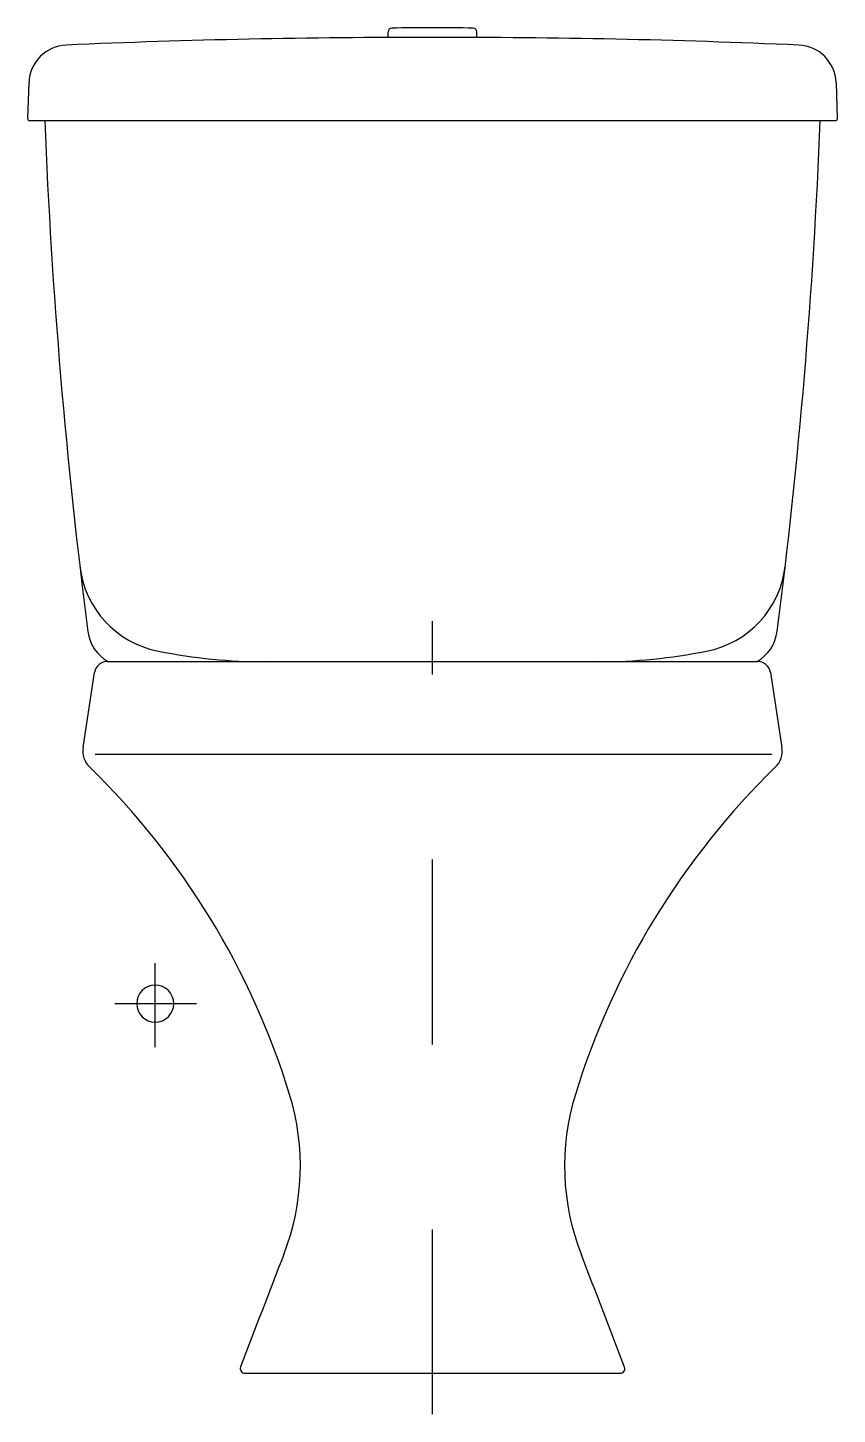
# Model space of a CAD drawing. Extents: x -991.336 to -990.899, y 808.977 to 809.727.
import ezdxf

# ---------------------------------------------------------------- set-up
doc = ezdxf.new("R2010")
doc.units = 0
doc.header["$LTSCALE"] = 0.2
doc.header["$MEASUREMENT"] = 0
doc.linetypes.add('AXES', pattern=[0.54, 0.3, -0.08, 0.08, -0.08])
doc.linetypes.add('CONTINU', pattern=[0])
doc.layers.get('0').update_dxf_attribs({"linetype": 'CONTINUOUS'})
doc.layers.add('DECA_EIXOS', color=5, linetype='AXES')

msp = doc.modelspace()

# ---------------------------------------------------------------- linework, layer by layer
at = {"linetype": 'CONTINU'}
for points in [[(-991.13947, 809.7266, 0.4082), (-991.14143, 809.7246)], [(-991.09541, 809.7266, 0.010348), (-991.13947, 809.7266)], [(-991.09345, 809.7246, 0.408185), (-991.09541, 809.7266)], [(-991.31555, 809.71744, 0.391367), (-991.33566, 809.6972)], [(-991.11744, 809.72158, 0.011392), (-991.31555, 809.71744)], [(-990.91928, 809.71743, 0.011396), (-991.11744, 809.72158)], [(-990.89922, 809.6972, 0.391368), (-990.91928, 809.71743)], [(-991.33635, 809.67767, 0.437148), (-991.33534, 809.67661)], [(-991.32714, 809.67661, 0.022376), (-991.30381, 809.4004)], [(-990.93106, 809.40047, 0.022376), (-990.90775, 809.67661)], [(-990.89956, 809.67661, 0.435571), (-990.89854, 809.67765)], [(-991.30819, 809.4357, 0.327752), (-991.26566, 809.38968)], [(-990.96923, 809.38968, 0.327012), (-990.92671, 809.43558)], [(-991.30381, 809.4004, 0.24055), (-991.29295, 809.38418)], [(-990.94193, 809.38418, 0.23944), (-990.93106, 809.40047)], [(-991.26566, 809.38968, 0.04885), (-991.20748, 809.38399)], [(-991.0274, 809.38399, 0.04885), (-990.96923, 809.38968)], [(-991.29295, 809.38418, 0.369689), (-991.30026, 809.37818)], [(-990.93463, 809.37818, 0.36971), (-990.94193, 809.38418)], [(-991.30644, 809.33756, 0.242079), (-991.30282, 809.32691)], [(-990.93208, 809.3269, 0.244711), (-990.92846, 809.33768)], [(-991.19474, 809.15003, 0.12556), (-991.30282, 809.32691)], [(-990.93208, 809.3269, 0.12544), (-991.04015, 809.15003)], [(-991.26737, 809.20907, 1), (-991.26737, 809.18908)], [(-991.26737, 809.18908, 1), (-991.26737, 809.20907)], [(-991.1979, 809.06334, 0.169242), (-991.19474, 809.15003)], [(-991.04015, 809.15003, 0.170139), (-991.03692, 809.06316)], [(-991.1979, 809.06334, 0.002051), (-991.22127, 809.00264)], [(-991.01352, 809.00241, 0.002051), (-991.03692, 809.06316)], [(-991.22127, 809.00264, 0.548841), (-991.21884, 808.99918)], [(-991.01605, 808.99918, 0.52989), (-991.01352, 809.00241)]]:
    msp.add_lwpolyline(points, format="xyb", dxfattribs=at)
for points in [[(-991.14143, 809.72156), (-991.14143, 809.7246)], [(-991.09345, 809.72156), (-991.09345, 809.7246)], [(-991.33635, 809.67767), (-991.33566, 809.6972)], [(-990.89922, 809.6972), (-990.89854, 809.67765)], [(-991.33534, 809.67661), (-990.89956, 809.67661)], [(-991.30644, 809.33756), (-991.30026, 809.37818)], [(-991.29295, 809.38418), (-990.94193, 809.38418)], [(-990.93463, 809.37818), (-990.92846, 809.33768)], [(-991.29994, 809.33395), (-990.93394, 809.33395)], [(-991.21884, 808.99918), (-991.01605, 808.99918)]]:
    msp.add_lwpolyline(points, dxfattribs=at)
at = {"layer": 'DECA_EIXOS'}
for points in [[(-991.11744, 808.97702), (-991.11744, 809.40593)], [(-991.26737, 809.17559), (-991.26737, 809.221)], [(-991.28922, 809.19908), (-991.24503, 809.19908)]]:
    msp.add_lwpolyline(points, dxfattribs=at)

doc.saveas('drawing.dxf')
